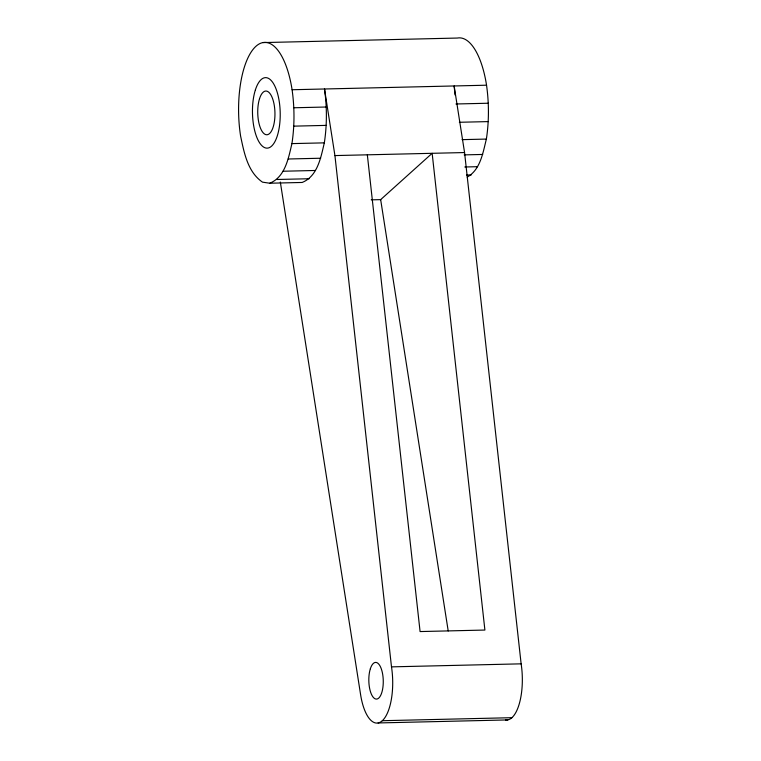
<?xml version="1.0" encoding="UTF-8"?>
<svg xmlns="http://www.w3.org/2000/svg" width="761" height="761" viewBox="0 0 761 761"><rect width="100%" height="100%" fill="white"/><g stroke="black" fill="none" stroke-linecap="round" stroke-linejoin="round"><path stroke-width="1.14" d="M269.755 183.22C285.27 176.999 288.457 158.05 291.929 143.61C294.659 125.765 294.602 107.615 292.091 89.741A70.516 27.738 88.7 0 0 255.915 46.316A70.516 27.738 88.7 0 0 240.6 136.067C244.091 152.571 247.601 171.948 262.507 182.155L269.755 183.22L302.165 182.459C317.679 176.248 320.866 157.299 324.329 142.859C327.068 125.004 327.011 106.854 324.5 88.989L334.926 155.577L391.496 666.864A42.312 16.637 88.7 0 1 382.307 720.715L511.934 717.69M467.216 177.085C480.448 169.817 482.988 152.466 486.374 139.073C489.104 121.227 489.047 103.077 486.545 85.203A70.516 27.738 88.7 0 0 457.39 38.05L262.935 42.587M371.235 199.848L380.662 199.629L432.153 153.303L484.9 630.051L420.082 631.563L367.335 154.816M292.091 89.741L486.545 85.203M293.917 107.767L326.326 107.016M455.953 103.981L488.362 103.23M293.86 126.145L326.269 125.384M459.368 122.274L488.305 121.598M291.929 143.61L324.329 142.859M462.07 139.644L486.374 139.073M334.926 155.577L464.562 152.552L521.133 663.839A42.312 16.637 88.7 0 1 505.551 719.963M288.248 158.992L320.657 158.231M464.181 154.883L482.702 154.454M283.082 171.235L315.492 170.474M464.8 166.992L477.528 166.688M276.776 179.491L309.185 178.74M466.598 175.059L471.221 174.954M391.496 666.864L521.133 663.839M378.093 722.95L507.73 719.925M464.562 152.552L454.136 85.964L455.04 94.973M380.662 199.629L448.21 630.964M280.324 182.041L360.6 694.66A42.312 16.637 88.7 0 0 382.307 720.715M259.558 98.616A21.86 8.599 88.7 0 0 265.151 134.374A21.86 8.599 88.7 0 0 274.331 105.722A21.86 8.599 88.7 0 0 259.558 98.616M255.392 89.865A35.263 13.869 88.7 0 0 264.428 147.529A35.263 13.869 88.7 0 0 279.22 101.327A35.263 13.869 88.7 0 0 255.392 89.865M370.35 668.776A18.331 7.21 88.7 0 0 375.049 698.769A18.331 7.21 88.7 0 0 382.745 674.741A18.331 7.21 88.7 0 0 370.35 668.776"/></g></svg>
